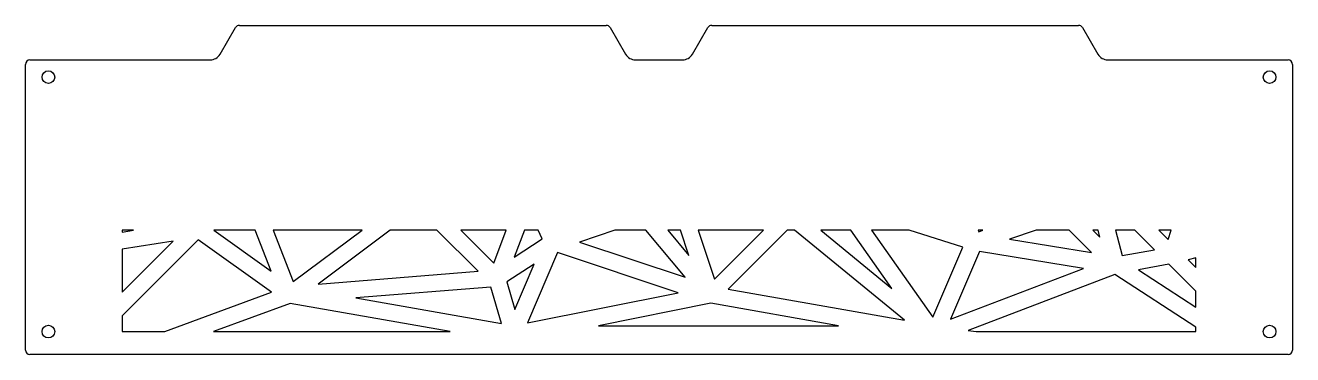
# Model space of a CAD drawing. Header units: millimetres. Extents: x -275 to 275, y -72 to 72.
import ezdxf

# ---------------------------------------------------------------- set-up
doc = ezdxf.new("R2010")
doc.units = ezdxf.units.MM

msp = doc.modelspace()

# ---------------------------------------------------------------- linework, layer by layer
at = {"color": 7, "linetype": 'Continuous', "lineweight": 25}
for p, q in [((-182.1, 71.5), (-22.9, 71.5)), ((22.9, 71.5), (182.1, 71.5)), ((-190.47, 59), (-183.83, 70.5)), ((-21.17, 70.5), (-14.53, 59)), ((14.53, 59), (21.17, 70.5)), ((183.83, 70.5), (190.47, 59)), ((-273, 56.5), (-194.8, 56.5)), ((-10.2, 56.5), (10.2, 56.5)), ((194.8, 56.5), (273, 56.5)), ((-275, -69.5), (-275, 54.5)), ((275, 54.5), (275, -69.5)), ((-233, -17.5), (-233, -18.27)), ((-233, -18.27), (-228.02, -17.5)), ((-228.02, -17.5), (-233, -17.5)), ((-199.97, -21.68), (-233, -54.7)), ((-168.11, -44.43), (-199.97, -21.68)), ((-193.24, -17.5), (-168.3, -35.31)), ((-175.31, -17.5), (-193.24, -17.5)), ((-168.3, -35.31), (-175.31, -17.5)), ((-167.45, -17.5), (-158.71, -39.69)), ((-128.87, -17.5), (-167.45, -17.5)), ((-158.71, -39.69), (-128.87, -17.5)), ((-116.61, -17.5), (-147.98, -40.82)), ((-96.36, -17.5), (-116.61, -17.5)), ((-78.54, -35.31), (-96.36, -17.5)), ((-86.01, -17.5), (-71.75, -31.76)), ((-66.26, -17.5), (-86.01, -17.5)), ((-71.75, -31.76), (-66.26, -17.5)), ((-58.42, -17.5), (-62.9, -29.16)), ((-62.9, -29.16), (-50.72, -21.27)), ((-52.49, -17.5), (-58.42, -17.5)), ((-50.72, -21.27), (-52.49, -17.5)), ((-19.15, -17.5), (-34.5, -22.61)), ((-5.76, -17.5), (-19.15, -17.5)), ((11.38, -37.91), (-5.76, -17.5)), ((3.79, -17.5), (12.98, -28.44)), ((9.34, -17.5), (3.79, -17.5)), ((12.98, -28.44), (9.34, -17.5)), ((17.05, -17.5), (24.12, -38.7)), ((45.32, -17.5), (17.05, -17.5)), ((24.12, -38.7), (45.32, -17.5)), ((55.66, -17.5), (30.07, -43.09)), ((58.75, -17.5), (55.66, -17.5)), ((106.52, -56.58), (58.75, -17.5)), ((70.3, -17.5), (101.1, -42.7)), ((83.28, -17.5), (70.3, -17.5)), ((101.1, -42.7), (83.28, -17.5)), ((92.24, -17.5), (118.88, -55.17)), ((108.58, -17.5), (92.24, -17.5)), ((131.87, -24.88), (108.58, -17.5)), ((138.47, -17.5), (138.75, -18.11)), ((140.59, -17.5), (138.47, -17.5)), ((138.75, -18.11), (140.59, -17.5)), ((163.73, -17.5), (152.06, -21.39)), ((152.06, -21.39), (187.65, -27.18)), ((177.96, -17.5), (163.73, -17.5)), ((187.65, -27.18), (177.96, -17.5)), ((188.31, -17.5), (191.34, -20.53)), ((190.56, -17.5), (188.31, -17.5)), ((191.34, -20.53), (190.56, -17.5)), ((198.11, -17.5), (200.95, -28.43)), ((206.54, -17.5), (198.11, -17.5)), ((214.99, -25.95), (206.54, -17.5)), ((216.88, -17.5), (220.94, -21.56)), ((222.3, -17.5), (216.88, -17.5)), ((220.94, -21.56), (222.3, -17.5)), ((-233, -44.36), (-210.88, -22.24)), ((-210.88, -22.24), (-233, -25.68)), ((-233, -25.68), (-233, -44.36)), ((-44.03, -27.15), (-57.11, -57.67)), ((8.29, -44.59), (-44.03, -27.15)), ((-34.5, -22.61), (11.38, -37.91)), ((118.88, -55.17), (131.87, -24.88)), ((139.05, -26.68), (126.44, -56.12)), ((184.26, -34.04), (139.05, -26.68)), ((200.95, -28.43), (214.99, -25.95)), ((-54.15, -32.21), (-66.07, -39.92)), ((-62.57, -51.84), (-54.15, -32.21)), ((221.3, -32.26), (208.03, -34.6)), ((233, -43.96), (221.3, -32.26)), ((233, -29.42), (229.66, -30.28)), ((229.66, -30.28), (233, -33.62)), ((233, -33.62), (233, -29.42)), ((-147.98, -40.82), (-78.54, -35.31)), ((126.44, -56.12), (184.26, -34.04)), ((197.82, -36.7), (134.18, -61)), ((233, -59.53), (197.82, -36.7)), ((208.03, -34.6), (233, -50.81)), ((-73.02, -42.21), (-131.5, -46.85)), ((-68.38, -57.99), (-73.02, -42.21)), ((-66.07, -39.92), (-62.57, -51.84)), ((30.07, -43.09), (106.52, -56.58)), ((233, -50.81), (233, -43.96)), ((-214.44, -61.5), (-168.11, -44.43)), ((-160.03, -49.25), (-193.28, -61.5)), ((-90.6, -61.5), (-160.03, -49.25)), ((-131.5, -46.85), (-68.38, -57.99)), ((-57.11, -57.67), (8.29, -44.59)), ((22.56, -49.2), (-26.27, -58.96)), ((77.9, -58.96), (22.56, -49.2)), ((-233, -54.7), (-233, -61.5)), ((-26.27, -58.96), (77.9, -58.96)), ((233, -61.5), (233, -59.53)), ((-233, -61.5), (-214.44, -61.5)), ((-193.28, -61.5), (-90.6, -61.5)), ((134.18, -61), (137.7, -61.5)), ((137.7, -61.5), (233, -61.5)), ((273, -71.5), (-273, -71.5))]:
    msp.add_line(p, q, dxfattribs=at)
for centre in [(-265, 49), (265, 49), (-265, -61.5), (265, -61.5)]:
    msp.add_circle(centre, 2.75, dxfattribs=at)
for centre, radius, start, end in [((-182.1, 69.5), 2, 90, 150), ((-22.9, 69.5), 2, 30, 90), ((182.1, 69.5), 2, 30, 90), ((22.9, 69.5), 2, 90, 150), ((-273, 54.5), 2, 90, 180), ((-194.8, 61.5), 5, 270, 330), ((-10.2, 61.5), 5, 210, 270), ((10.2, 61.5), 5, 270, 330), ((194.8, 61.5), 5, 210, 270), ((273, 54.5), 2, 0, 90), ((-273, -69.5), 2, 180, 270), ((273, -69.5), 2, 270, 0)]:
    msp.add_arc(centre, radius, start, end, dxfattribs=at)

doc.saveas('drawing.dxf')
